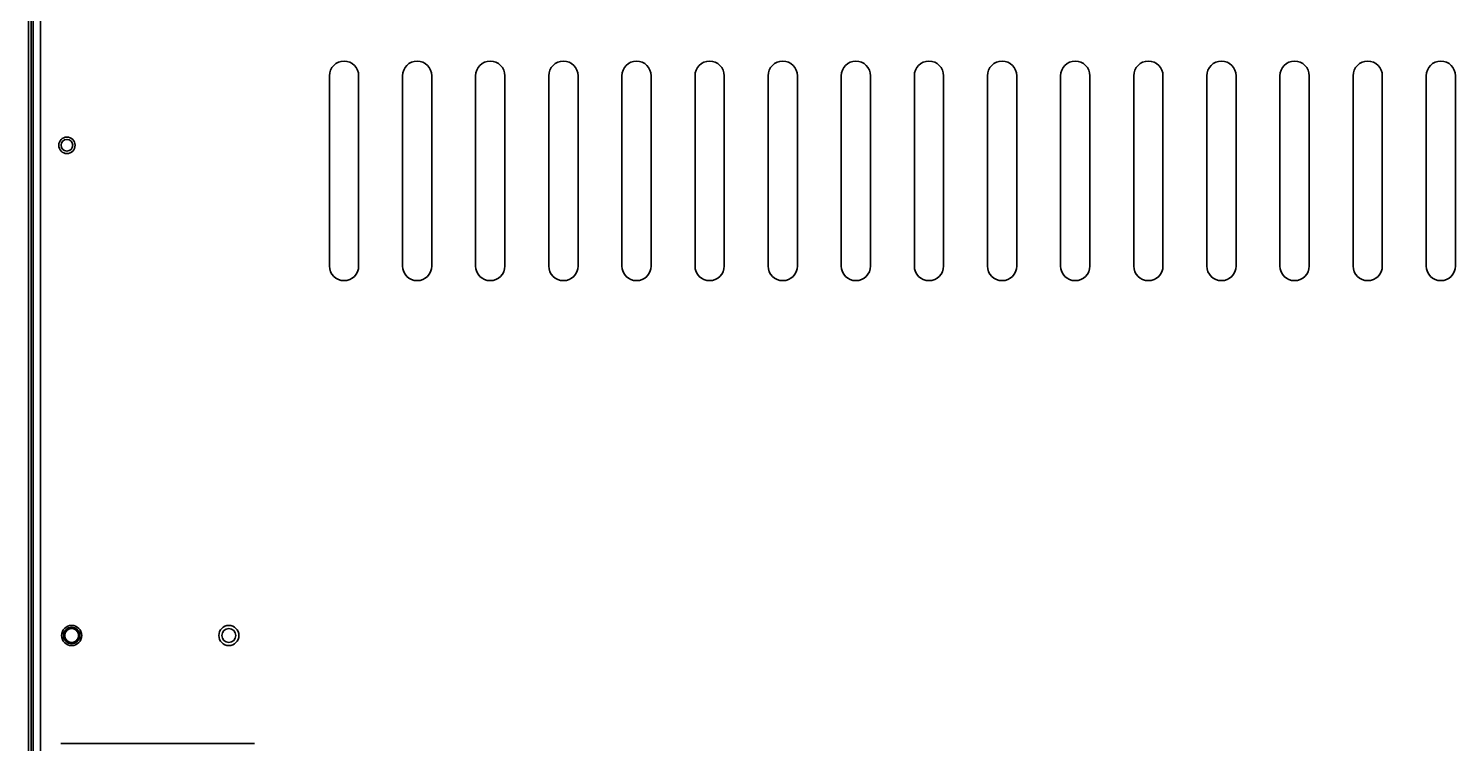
# Model space of a CAD drawing. Extents: x 6336 to 10269, y -393 to 3036.
# Drawn here: x 8426.8 to 8817.1, y 2401.2 to 2596.6 of the extents above; entities that cross this region are included whole.
import ezdxf

# ---------------------------------------------------------------- set-up
doc = ezdxf.new("R2010")
doc.units = 0
doc.header["$LTSCALE"] = 5
doc.layers.add('1', color=7, linetype='CONTINUOUS', true_color=0xffffff)

msp = doc.modelspace()

# ---------------------------------------------------------------- linework, layer by layer
at = {"layer": '1', "color": 7, "linetype": 'Continuous', "lineweight": 35}
for p, q in [((8426.77, 2898.93), (8426.77, 2249.53)), ((8428.07, 2264.33), (8428.07, 2899.73)), ((8427.46, 2252.53), (8427.46, 2895.93)), ((8430.07, 2853.71), (8430.07, 2359.74)), ((8509.07, 2583.73), (8509.07, 2531.73)), ((8517.07, 2531.73), (8517.07, 2583.73)), ((8529.07, 2583.73), (8529.07, 2531.73)), ((8537.07, 2531.73), (8537.07, 2583.73)), ((8549.07, 2583.73), (8549.07, 2531.73)), ((8557.07, 2531.73), (8557.07, 2583.73)), ((8569.07, 2583.73), (8569.07, 2531.73)), ((8577.07, 2531.73), (8577.07, 2583.73)), ((8589.07, 2583.73), (8589.07, 2531.73)), ((8597.07, 2531.73), (8597.07, 2583.73)), ((8609.07, 2583.73), (8609.07, 2531.73)), ((8617.07, 2531.73), (8617.07, 2583.73)), ((8629.07, 2583.73), (8629.07, 2531.73)), ((8637.07, 2531.73), (8637.07, 2583.73)), ((8649.07, 2583.73), (8649.07, 2531.73)), ((8657.07, 2531.73), (8657.07, 2583.73)), ((8669.07, 2583.73), (8669.07, 2531.73)), ((8677.07, 2531.73), (8677.07, 2583.73)), ((8689.07, 2583.73), (8689.07, 2531.73)), ((8697.07, 2531.73), (8697.07, 2583.73)), ((8709.07, 2583.73), (8709.07, 2531.73)), ((8717.07, 2531.73), (8717.07, 2583.73)), ((8729.07, 2583.73), (8729.07, 2531.73)), ((8737.07, 2531.73), (8737.07, 2583.73)), ((8749.07, 2583.73), (8749.07, 2531.73)), ((8757.07, 2531.73), (8757.07, 2583.73)), ((8769.07, 2583.73), (8769.07, 2531.73)), ((8777.07, 2531.73), (8777.07, 2583.73)), ((8789.07, 2583.73), (8789.07, 2531.73)), ((8797.07, 2531.73), (8797.07, 2583.73)), ((8809.07, 2531.73), (8809.07, 2583.73)), ((8817.07, 2583.73), (8817.07, 2531.73)), ((8488.57, 2401.23), (8435.57, 2401.23))]:
    msp.add_line(p, q, dxfattribs=at)
for centre, radius in [((8437.27, 2564.73), 2.25), ((8437.27, 2564.73), 1.6), ((8438.57, 2430.73), 2.75), ((8438.57, 2430.73), 2.25), ((8438.57, 2430.73), 1.9), ((8481.57, 2430.73), 2.75), ((8481.57, 2430.73), 1.9)]:
    msp.add_circle(centre, radius, dxfattribs=at)
for centre, start, end in [((8513.07, 2583.73), 0, 180), ((8533.07, 2583.73), 0, 180), ((8553.07, 2583.73), 0, 180), ((8573.07, 2583.73), 0, 180), ((8593.07, 2583.73), 0, 180), ((8613.07, 2583.73), 0, 180), ((8633.07, 2583.73), 0, 180), ((8653.07, 2583.73), 0, 180), ((8673.07, 2583.73), 0, 180), ((8693.07, 2583.73), 0, 180), ((8713.07, 2583.73), 0, 180), ((8733.07, 2583.73), 0, 180), ((8753.07, 2583.73), 0, 180), ((8773.07, 2583.73), 0, 180), ((8793.07, 2583.73), 0, 180), ((8813.07, 2583.73), 0, 180), ((8513.07, 2531.73), 180, 0), ((8533.07, 2531.73), 180, 0), ((8553.07, 2531.73), 180, 0), ((8573.07, 2531.73), 180, 0), ((8593.07, 2531.73), 180, 0), ((8613.07, 2531.73), 180, 0), ((8633.07, 2531.73), 180, 0), ((8653.07, 2531.73), 180, 0), ((8673.07, 2531.73), 180, 0), ((8693.07, 2531.73), 180, 0), ((8713.07, 2531.73), 180, 0), ((8733.07, 2531.73), 180, 0), ((8753.07, 2531.73), 180, 0), ((8773.07, 2531.73), 180, 0), ((8793.07, 2531.73), 180, 0), ((8813.07, 2531.73), 180, 0)]:
    msp.add_arc(centre, 4, start, end, dxfattribs=at)

doc.saveas('drawing.dxf')
